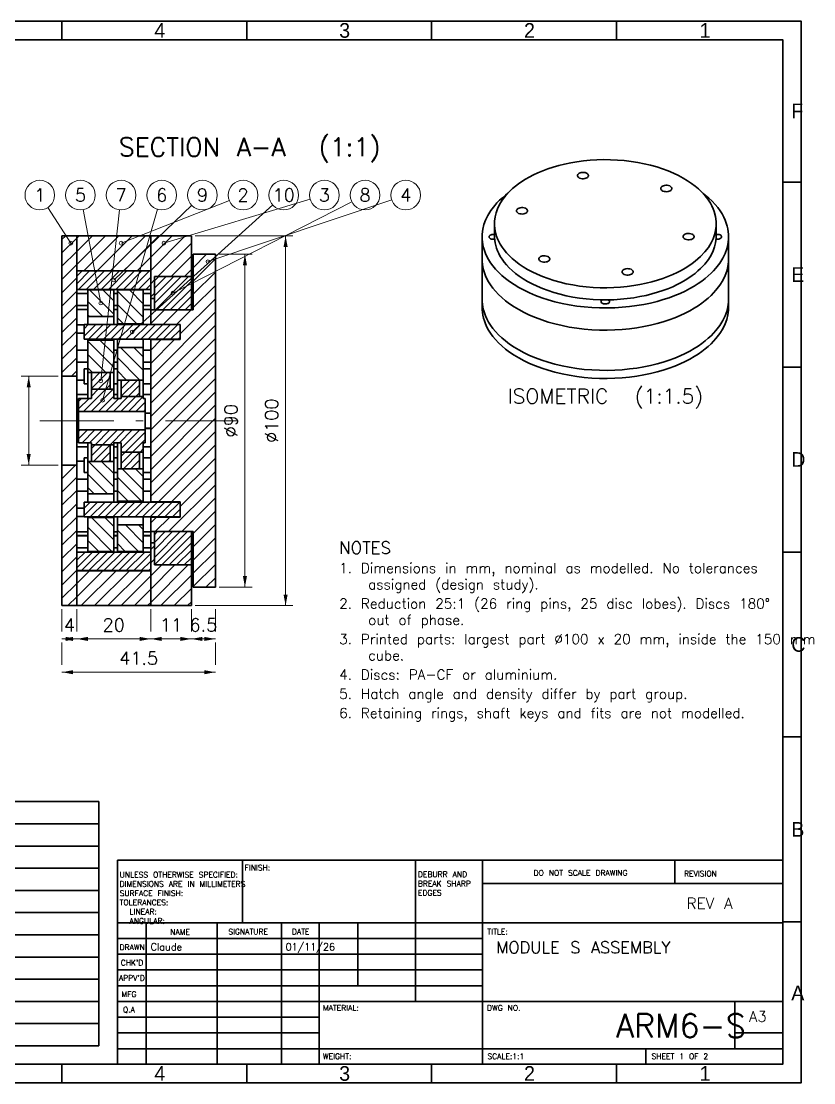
# Model space of a CAD drawing. Header units: millimetres. Extents: x 15 to 418, y 5 to 292.
# Drawn here: x 204 to 418.4, y 5 to 292 of the extents above; entities that cross this region are included whole.
import ezdxf
from ezdxf.enums import TextEntityAlignment as Align

# ---------------------------------------------------------------- set-up
doc = ezdxf.new("R2010")
doc.units = ezdxf.units.MM
doc.linetypes.add('CENTER', pattern=[34, 20, -6, 2, -6])
for name, color, linetype, lineweight in [('CENTER', 7, 'CENTER', 18), ('DIM', 7, 'Continuous', 18), ('FORMAT', 7, 'Continuous', 30), ('HATCH', 8, 'Continuous', 9), ('NOTES', 7, 'Continuous', 18), ('VISIBLE', 7, 'Continuous', 30)]:
    doc.layers.add(name, color=color, linetype=linetype, lineweight=lineweight)
doc.styles.add('SLDTEXTSTYLE0', font='txt.shx')

msp = doc.modelspace()

# ---------------------------------------------------------------- hatches: boundary and pattern name
at = {"layer": 'HATCH'}
h = msp.add_hatch(dxfattribs=at)
h.set_pattern_fill('ANSI31', scale=0.8)
h.paths.add_polyline_path([(219, 196), (215, 196), (215, 234), (219, 234), (219, 196)])
h = msp.add_hatch(dxfattribs=at)
h.set_pattern_fill('ANSI31', scale=0.8)
h.paths.add_polyline_path([(239, 224.55), (219, 224.55), (219, 234), (239, 234), (239, 224.55)])
h = msp.add_hatch(dxfattribs=at)
h.set_pattern_fill('ANSI31', scale=0.8)
h.paths.add_polyline_path([(240, 217), (239, 217), (239, 234), (250, 234), (250, 223), (240, 223), (240, 217)])
h = msp.add_hatch(dxfattribs=at)
h.set_pattern_fill('ANSI31', scale=0.8)
h.paths.add_polyline_path([(256.5, 139), (250.5, 139), (250.5, 154), (239, 154), (239, 157.95), (247, 157.95), (247, 162.05), (239, 162.05), (239, 205.95), (247, 205.95), (247, 210.05), (239, 210.05), (239, 214), (250.5, 214), (250.5, 229), (256.5, 229), (256.5, 139)])
h = msp.add_hatch(dxfattribs=at)
h.set_pattern_fill('ANSI31', scale=0.45)
h.paths.add_polyline_path([(239, 219.5), (219, 219.5), (219, 224.5), (239, 224.5), (239, 219.5)])
h = msp.add_hatch(dxfattribs=at)
h.set_pattern_fill('ANSI31', scale=0.45)
h.paths.add_polyline_path([(250, 214), (240, 214), (240, 223), (250, 223), (250, 214)])
h = msp.add_hatch(dxfattribs=at)
h.set_pattern_fill('ANSI31', scale=0.8, angle=90)
h.paths.add_polyline_path([(229, 212.2), (222, 212.2), (222, 219.35), (229, 219.35), (229, 212.2)])
h = msp.add_hatch(dxfattribs=at)
h.set_pattern_fill('ANSI31', scale=0.8, angle=90)
h.paths.add_polyline_path([(237, 210.2), (230, 210.2), (230, 219.35), (237, 219.35), (237, 210.2)])
h = msp.add_hatch(dxfattribs=at)
h.set_pattern_fill('ANSI31', scale=0.45)
h.paths.add_polyline_path([(247, 206), (221, 206), (221, 210), (247, 210), (247, 206)])
h = msp.add_hatch(dxfattribs=at)
h.set_pattern_fill('ANSI31', scale=0.8, angle=90)
h.paths.add_polyline_path([(229, 197), (222, 197), (222, 205.8), (229, 205.8), (229, 197)])
h = msp.add_hatch(dxfattribs=at)
h.set_pattern_fill('ANSI31', scale=0.8, angle=90)
h.paths.add_polyline_path([(237, 195), (230, 195), (230, 203.8), (237, 203.8), (237, 195)])
h = msp.add_hatch(dxfattribs=at)
h.set_pattern_fill('ANSI31', scale=0.45)
h.paths.add_polyline_path([(228, 192.5), (223, 192.5), (223, 197), (228, 197), (228, 192.5)])
h = msp.add_hatch(dxfattribs=at)
h.set_pattern_fill('ANSI31', scale=0.45)
h.paths.add_polyline_path([(237.5, 186.5), (219.5, 186.5), (219.5, 190), (223, 190), (223, 192.5), (229, 192.5), (229, 190), (231, 190), (231, 190.5), (237, 190.5), (237, 190), (237.5, 190), (237.5, 186.5)])
h = msp.add_hatch(dxfattribs=at)
h.set_pattern_fill('ANSI31', scale=0.45)
h.paths.add_polyline_path([(236, 190.5), (231, 190.5), (231, 195), (236, 195), (236, 190.5)])
h = msp.add_hatch(dxfattribs=at)
h.set_pattern_fill('ANSI31', scale=0.45)
h.paths.add_polyline_path([(237, 175.5), (231, 175.5), (231, 178), (229, 178), (229, 177.5), (223, 177.5), (223, 178), (219.5, 178), (219.5, 181.5), (237.5, 181.5), (237.5, 178), (237, 178), (237, 175.5)])
h = msp.add_hatch(dxfattribs=at)
h.set_pattern_fill('ANSI31', scale=0.45)
h.paths.add_polyline_path([(228, 173), (223, 173), (223, 177.5), (228, 177.5), (228, 173)])
h = msp.add_hatch(dxfattribs=at)
h.set_pattern_fill('ANSI31', scale=0.45)
h.paths.add_polyline_path([(236, 171), (231, 171), (231, 175.5), (236, 175.5), (236, 171)])
h = msp.add_hatch(dxfattribs=at)
h.set_pattern_fill('ANSI31', scale=0.8, angle=90)
h.paths.add_polyline_path([(229, 164.2), (222, 164.2), (222, 173), (229, 173), (229, 164.2)])
h = msp.add_hatch(dxfattribs=at)
h.set_pattern_fill('ANSI31', scale=0.8)
h.paths.add_polyline_path([(219, 134), (215, 134), (215, 172), (219, 172), (219, 134)])
h = msp.add_hatch(dxfattribs=at)
h.set_pattern_fill('ANSI31', scale=0.8, angle=90)
h.paths.add_polyline_path([(237, 162.2), (230, 162.2), (230, 171), (237, 171), (237, 162.2)])
h = msp.add_hatch(dxfattribs=at)
h.set_pattern_fill('ANSI31', scale=0.45)
h.paths.add_polyline_path([(247, 158), (221, 158), (221, 162), (247, 162), (247, 158)])
h = msp.add_hatch(dxfattribs=at)
h.set_pattern_fill('ANSI31', scale=0.8, angle=90)
h.paths.add_polyline_path([(229, 148.65), (222, 148.65), (222, 157.8), (229, 157.8), (229, 148.65)])
h = msp.add_hatch(dxfattribs=at)
h.set_pattern_fill('ANSI31', scale=0.8, angle=90)
h.paths.add_polyline_path([(237, 148.65), (230, 148.65), (230, 155.8), (237, 155.8), (237, 148.65)])
h = msp.add_hatch(dxfattribs=at)
h.set_pattern_fill('ANSI31', scale=0.45)
h.paths.add_polyline_path([(250, 145), (240, 145), (240, 154), (250, 154), (250, 145)])
h = msp.add_hatch(dxfattribs=at)
h.set_pattern_fill('ANSI31', scale=0.8)
h.paths.add_polyline_path([(250, 134), (239, 134), (239, 151), (240, 151), (240, 145), (250, 145), (250, 134)])
h = msp.add_hatch(dxfattribs=at)
h.set_pattern_fill('ANSI31', scale=0.45)
h.paths.add_polyline_path([(239, 143.5), (219, 143.5), (219, 148.5), (239, 148.5), (239, 143.5)])
h = msp.add_hatch(dxfattribs=at)
h.set_pattern_fill('ANSI31', scale=0.8)
h.paths.add_polyline_path([(239, 134), (219, 134), (219, 143.45), (239, 143.45), (239, 134)])

# ---------------------------------------------------------------- linework, layer by layer
at = {"layer": 'CENTER'}
msp.add_line((209, 184), (262.5, 184), dxfattribs=at)
at = {"layer": 'DIM'}
for p, q in [((211.17, 241.64), (217.4, 232)), ((240.89, 241.16), (226, 189.5)), ((250.11, 242.23), (229, 222)), ((260.28, 243.53), (231, 232)), ((272.03, 242.32), (234, 208)), ((282.17, 243.85), (242.57, 232)), ((293.44, 243.18), (245, 218.5)), ((304.21, 243.72), (254.5, 227)), ((220.74, 241.07), (225.5, 215.78)), ((230.56, 241.02), (225.5, 194.75)), ((251, 234), (277.5, 234)), ((275.5, 134), (275.5, 234)), ((257.5, 229), (266.5, 229)), ((264.5, 139), (264.5, 229)), ((214, 196), (204, 196)), ((206, 172), (206, 196)), ((214, 172), (204, 172)), ((257.5, 139), (266.5, 139)), ((215, 133), (215, 127)), ((219, 133), (219, 127)), ((239, 133), (239, 127)), ((250, 133), (250, 127)), ((251, 134), (277.5, 134)), ((256.5, 133), (256.5, 127)), ((215, 125), (219, 125)), ((215, 124), (215, 118)), ((219, 125), (239, 125)), ((239, 125), (250, 125)), ((250, 125), (256.5, 125)), ((256.5, 124), (256.5, 118)), ((215, 116), (256.5, 116))]:
    msp.add_line(p, q, dxfattribs=at)
for centre, radius in [((209, 245), 4), ((220, 245), 4), ((231, 245), 4), ((242, 245), 4), ((253, 245), 4), ((264, 245), 4), ((275, 245), 4), ((286, 245), 4), ((297, 245), 4), ((308, 245), 4), ((217.4, 232), 0.5), ((231, 232), 0.5), ((242.57, 232), 0.5), ((254.5, 227), 0.5), ((229, 222), 0.5), ((245, 218.5), 0.5), ((225.5, 215.78), 0.5), ((234, 208), 0.5), ((225.5, 194.75), 0.5), ((226, 189.5), 0.5)]:
    msp.add_circle(centre, radius, dxfattribs=at)
for points in [[(275.5, 234), (274.95, 231), (276.05, 231)], [(264.5, 229), (263.95, 226), (265.05, 226)], [(206, 196), (205.45, 193), (206.55, 193)], [(206, 172), (206.55, 175), (205.45, 175)], [(264.5, 139), (265.05, 142), (263.95, 142)], [(275.5, 134), (276.05, 137), (274.95, 137)], [(215, 125), (218, 124.45), (218, 125.55)], [(219, 125), (216, 125.55), (216, 124.45)], [(219, 125), (222, 124.45), (222, 125.55)], [(239, 125), (236, 125.55), (236, 124.45)], [(239, 125), (242, 124.45), (242, 125.55)], [(250, 125), (247, 125.55), (247, 124.45)], [(250, 125), (253, 124.45), (253, 125.55)], [(256.5, 125), (253.5, 125.55), (253.5, 124.45)], [(215, 116), (218, 115.45), (218, 116.55)], [(256.5, 116), (253.5, 116.55), (253.5, 115.45)]]:
    msp.add_solid(points, dxfattribs=at)
at = {"layer": 'FORMAT'}
for p, q in [((215, 287), (215, 292)), ((265, 287), (265, 292)), ((315, 287), (315, 292)), ((365, 287), (365, 292)), ((410, 248.5), (415, 248.5)), ((410, 198.5), (415, 198.5)), ((410, 148.5), (415, 148.5)), ((410, 98.5), (415, 98.5)), ((25, 81), (225, 81)), ((225, 81), (225, 15)), ((25, 75), (225, 75)), ((25, 69), (225, 69)), ((230, 65.2), (410, 65.2)), ((230, 65.2), (230, 10)), ((263.8, 48.2), (263.8, 65.2)), ((310.6, 65.2), (310.6, 27)), ((328.8, 65.2), (328.8, 10)), ((380.8, 58.9), (380.8, 65.2)), ((25, 63), (225, 63)), ((328.8, 58.9), (410, 58.9)), ((25, 57), (225, 57)), ((25, 51), (225, 51)), ((230, 48.2), (410, 48.2)), ((237.8, 48.2), (237.8, 10)), ((257, 48.2), (257, 10)), ((274.4, 48.2), (274.4, 10)), ((284.6, 10), (284.6, 48.2)), ((295, 31.2), (295, 48.2)), ((410, 48.5), (415, 48.5)), ((25, 45), (225, 45)), ((230, 44), (328.8, 44)), ((25, 39), (225, 39)), ((230, 39.8), (328.8, 39.8)), ((230, 35.5), (328.8, 35.5)), ((25, 33), (225, 33)), ((230, 31.2), (328.8, 31.2)), ((25, 27), (225, 27)), ((230, 27), (410, 27)), ((397, 14.2), (397, 27)), ((25, 21), (225, 21)), ((230, 22.7), (284.6, 22.7)), ((230, 18.5), (284.6, 18.5)), ((397, 18.5), (410, 18.5)), ((25, 15), (225, 15)), ((230, 14.2), (410, 14.2)), ((373, 10), (373, 14.2)), ((215, 10), (215, 5)), ((265, 10), (265, 5)), ((315, 10), (315, 5)), ((365, 10), (365, 5))]:
    msp.add_line(p, q, dxfattribs=at)
for points in [[(15, 5), (415, 5), (415, 292), (15, 292)], [(20, 10), (410, 10), (410, 287), (20, 287)]]:
    msp.add_lwpolyline(points, close=True, dxfattribs=at)
at = {"layer": 'VISIBLE'}
for p, q in [((347.88, 252.54), (349.4, 252.98)), ((349.4, 252.98), (350.98, 253.37)), ((350.98, 253.37), (352.63, 253.71)), ((352.63, 253.71), (354.33, 254)), ((354.33, 254), (356.09, 254.24)), ((356.09, 254.24), (357.88, 254.41)), ((357.88, 254.41), (359.71, 254.53)), ((359.71, 254.53), (361.56, 254.58)), ((361.56, 254.58), (363.42, 254.56)), ((363.42, 254.56), (365.29, 254.47)), ((365.29, 254.47), (367.14, 254.32)), ((367.14, 254.32), (368.98, 254.1)), ((368.98, 254.1), (370.78, 253.82)), ((370.78, 253.82), (372.55, 253.47)), ((372.55, 253.47), (374.26, 253.06)), ((374.26, 253.06), (375.91, 252.6)), ((375.91, 252.6), (377.5, 252.09)), ((340.39, 249.27), (341.44, 249.87)), ((341.44, 249.87), (342.57, 250.45)), ((342.57, 250.45), (343.78, 251.02)), ((343.78, 251.02), (345.07, 251.56)), ((345.07, 251.56), (346.44, 252.07)), ((346.44, 252.07), (347.88, 252.54)), ((354.46, 250.3), (354.48, 250.42)), ((354.46, 250.3), (354.47, 250.17)), ((354.47, 250.17), (354.52, 250.03)), ((354.47, 250.17), (354.52, 250.03)), ((354.48, 250.42), (354.53, 250.53)), ((354.52, 250.03), (354.62, 249.88)), ((354.53, 250.53), (354.61, 250.65)), ((354.61, 250.65), (354.75, 250.78)), ((354.62, 249.88), (354.8, 249.72)), ((354.75, 250.78), (354.93, 250.9)), ((354.8, 249.72), (355.04, 249.59)), ((354.93, 250.9), (355.18, 251.01)), ((355.18, 251.01), (355.49, 251.09)), ((355.49, 251.09), (355.85, 251.13)), ((355.85, 251.13), (356.22, 251.12)), ((356.22, 251.12), (356.57, 251.06)), ((356.57, 251.06), (356.88, 250.95)), ((356.88, 250.95), (357.13, 250.81)), ((356.99, 249.64), (357.18, 249.76)), ((357.13, 250.81), (357.3, 250.66)), ((357.18, 249.76), (357.31, 249.89)), ((357.3, 250.66), (357.4, 250.51)), ((357.31, 249.89), (357.39, 250.01)), ((357.31, 249.89), (357.39, 250.01)), ((357.39, 250.01), (357.44, 250.12)), ((357.4, 250.51), (357.45, 250.37)), ((357.44, 250.12), (357.46, 250.24)), ((357.45, 250.37), (357.46, 250.24)), ((377.5, 252.09), (379.01, 251.52)), ((379.01, 251.52), (380.45, 250.92)), ((380.45, 250.92), (381.8, 250.27)), ((381.8, 250.27), (383.06, 249.59)), ((336.93, 246.77), (337.69, 247.4)), ((337.69, 247.4), (338.51, 248.03)), ((338.51, 248.03), (339.41, 248.66)), ((339.41, 248.66), (340.39, 249.27)), ((355.04, 249.59), (355.35, 249.48)), ((355.35, 249.48), (355.7, 249.42)), ((355.7, 249.42), (356.08, 249.41)), ((356.08, 249.41), (356.43, 249.45)), ((356.43, 249.45), (356.74, 249.53)), ((356.74, 249.53), (356.99, 249.64)), ((377, 246.82), (377.02, 246.93)), ((377.02, 246.93), (377.07, 247.04)), ((377.07, 247.04), (377.15, 247.16)), ((377.15, 247.16), (377.28, 247.29)), ((377.28, 247.29), (377.47, 247.41)), ((377.47, 247.41), (377.72, 247.52)), ((377.72, 247.52), (378.03, 247.6)), ((378.03, 247.6), (378.38, 247.65)), ((378.38, 247.65), (378.76, 247.64)), ((378.76, 247.64), (379.11, 247.57)), ((379.11, 247.57), (379.42, 247.47)), ((379.42, 247.47), (379.66, 247.33)), ((379.66, 247.33), (379.84, 247.18)), ((379.84, 247.18), (379.94, 247.02)), ((379.94, 247.02), (379.99, 246.88)), ((379.99, 246.88), (380, 246.75)), ((383.06, 249.59), (384.23, 248.89)), ((384.23, 248.89), (385.31, 248.16)), ((385.31, 248.16), (386.3, 247.41)), ((386.3, 247.41), (387.2, 246.66)), ((333.38, 243.59), (334.15, 244.29)), ((334.12, 243.66), (335.07, 244.89)), ((334.15, 244.29), (334.99, 244.99)), ((334.99, 244.99), (335.63, 245.48)), ((335.07, 244.89), (336.25, 246.14)), ((336.25, 246.14), (336.93, 246.77)), ((377, 246.82), (377.01, 246.69)), ((377.01, 246.69), (377.06, 246.54)), ((377.01, 246.69), (377.06, 246.54)), ((377.06, 246.54), (377.16, 246.39)), ((377.16, 246.39), (377.33, 246.24)), ((377.33, 246.24), (377.58, 246.1)), ((377.58, 246.1), (377.89, 245.99)), ((377.89, 245.99), (378.24, 245.93)), ((378.24, 245.93), (378.61, 245.92)), ((378.61, 245.92), (378.97, 245.96)), ((378.97, 245.96), (379.28, 246.04)), ((379.28, 246.04), (379.53, 246.15)), ((379.53, 246.15), (379.71, 246.28)), ((379.71, 246.28), (379.85, 246.4)), ((379.85, 246.4), (379.93, 246.52)), ((379.85, 246.4), (379.93, 246.52)), ((379.93, 246.52), (379.98, 246.63)), ((379.93, 246.52), (379.98, 246.63)), ((379.98, 246.63), (380, 246.75)), ((387.2, 246.66), (388.01, 245.89)), ((388.01, 245.89), (388.73, 245.12)), ((388.45, 245.42), (389, 245.01)), ((388.73, 245.12), (389.37, 244.35)), ((389, 245.01), (390, 244.16)), ((389.37, 244.35), (389.93, 243.58)), ((390, 244.16), (390.9, 243.31)), ((331.03, 240.83), (332.07, 242.19)), ((332.07, 242.19), (332.69, 242.89)), ((332.44, 240.23), (332.84, 241.32)), ((332.69, 242.89), (333.38, 243.59)), ((332.84, 241.32), (333.39, 242.47)), ((333.39, 242.47), (334.12, 243.66)), ((338.03, 241), (338.12, 241.12)), ((338.12, 241.12), (338.25, 241.25)), ((338.25, 241.25), (338.43, 241.37)), ((338.43, 241.37), (338.68, 241.48)), ((338.68, 241.48), (338.99, 241.57)), ((338.99, 241.57), (339.35, 241.61)), ((339.35, 241.61), (339.72, 241.6)), ((339.72, 241.6), (340.08, 241.53)), ((340.08, 241.53), (340.38, 241.43)), ((340.38, 241.43), (340.63, 241.29)), ((340.63, 241.29), (340.8, 241.14)), ((340.8, 241.14), (340.9, 240.98)), ((389.93, 243.58), (390.41, 242.82)), ((390.41, 242.82), (390.82, 242.06)), ((390.82, 242.06), (391.16, 241.32)), ((390.9, 243.31), (391.7, 242.45)), ((391.16, 241.32), (391.44, 240.59)), ((391.7, 242.45), (392.41, 241.6)), ((392.41, 241.6), (393.03, 240.74)), ((329.16, 237.02), (329.6, 238.23)), ((329.6, 238.23), (330.21, 239.51)), ((330.21, 239.51), (331.03, 240.83)), ((332.02, 237.94), (332.17, 239.12)), ((332.17, 239.12), (332.44, 240.23)), ((337.96, 240.78), (337.98, 240.89)), ((337.96, 240.78), (337.97, 240.65)), ((337.97, 240.65), (338.02, 240.5)), ((337.97, 240.65), (338.02, 240.5)), ((337.98, 240.89), (338.03, 241)), ((338.02, 240.5), (338.13, 240.35)), ((338.13, 240.35), (338.3, 240.2)), ((338.3, 240.2), (338.54, 240.06)), ((338.54, 240.06), (338.85, 239.95)), ((338.85, 239.95), (339.2, 239.89)), ((339.2, 239.89), (339.58, 239.88)), ((339.58, 239.88), (339.93, 239.92)), ((339.93, 239.92), (340.24, 240)), ((340.24, 240), (340.49, 240.11)), ((340.49, 240.11), (340.68, 240.24)), ((340.68, 240.24), (340.81, 240.36)), ((340.81, 240.36), (340.89, 240.48)), ((340.81, 240.36), (340.89, 240.48)), ((340.89, 240.48), (340.94, 240.59)), ((340.9, 240.98), (340.95, 240.84)), ((340.94, 240.59), (340.96, 240.71)), ((340.95, 240.84), (340.96, 240.71)), ((391.44, 240.59), (391.81, 239.18)), ((391.81, 239.18), (391.98, 237.84)), ((393.03, 240.74), (393.57, 239.9)), ((393.57, 239.9), (394.02, 239.06)), ((394.02, 239.06), (394.4, 238.24)), ((394.4, 238.24), (394.71, 237.43)), ((328.69, 234.47), (328.86, 235.79)), ((328.86, 235.79), (329.16, 237.02)), ((332.02, 236.67), (332.02, 237.94)), ((332.02, 233.4), (332.02, 236.67)), ((332.02, 236.67), (332.19, 235.33)), ((391.56, 234.29), (391.83, 235.39)), ((391.83, 235.39), (391.98, 236.58)), ((391.98, 234.58), (391.98, 237.84)), ((391.98, 236.58), (391.98, 237.84)), ((394.71, 237.43), (394.95, 236.63)), ((394.95, 236.63), (395.13, 235.86)), ((395.13, 235.86), (395.31, 234.37)), ((215, 234), (250, 234)), ((215, 234), (215, 134)), ((219, 234), (219, 148.5)), ((239, 234), (239, 210)), ((250, 234), (250, 214)), ((328.69, 233.07), (328.69, 234.47)), ((328.69, 214.02), (328.69, 233.07)), ((328.69, 233.07), (328.87, 231.58)), ((330.54, 233.74), (330.55, 233.83)), ((330.54, 233.74), (330.54, 233.65)), ((330.54, 233.65), (330.58, 233.54)), ((330.54, 233.65), (330.58, 233.54)), ((330.55, 233.83), (330.59, 233.92)), ((330.58, 233.54), (330.66, 233.42)), ((330.59, 233.92), (330.65, 234.01)), ((330.65, 234.01), (330.75, 234.1)), ((330.66, 233.42), (330.79, 233.31)), ((330.75, 234.1), (330.89, 234.19)), ((330.79, 233.31), (330.97, 233.2)), ((330.89, 234.19), (331.08, 234.28)), ((330.97, 233.2), (331.21, 233.12)), ((331.08, 234.28), (331.32, 234.34)), ((331.21, 233.12), (331.48, 233.07)), ((331.32, 234.34), (331.58, 234.37)), ((331.48, 233.07), (331.76, 233.07)), ((331.58, 234.37), (331.86, 234.36)), ((331.76, 233.07), (332.02, 233.1)), ((331.86, 234.36), (332.02, 234.34)), ((332.02, 233.4), (332.19, 232.06)), ((332.02, 233.1), (332.05, 233.1)), ((332.19, 235.33), (332.56, 233.92)), ((332.56, 233.92), (332.84, 233.19)), ((332.84, 233.19), (333.18, 232.45)), ((383.04, 233.8), (383.06, 233.92)), ((383.04, 233.8), (383.05, 233.67)), ((383.05, 233.67), (383.1, 233.53)), ((383.05, 233.67), (383.1, 233.53)), ((383.06, 233.92), (383.11, 234.03)), ((383.1, 233.53), (383.2, 233.38)), ((383.11, 234.03), (383.19, 234.15)), ((383.19, 234.15), (383.32, 234.28)), ((383.2, 233.38), (383.37, 233.22)), ((383.32, 234.28), (383.51, 234.4)), ((383.37, 233.22), (383.62, 233.09)), ((383.51, 234.4), (383.76, 234.51)), ((383.62, 233.09), (383.92, 232.98)), ((383.76, 234.51), (384.07, 234.59)), ((383.92, 232.98), (384.28, 232.92)), ((384.07, 234.59), (384.42, 234.63)), ((384.28, 232.92), (384.65, 232.91)), ((384.42, 234.63), (384.8, 234.62)), ((384.65, 232.91), (385.01, 232.95)), ((384.8, 234.62), (385.15, 234.56)), ((385.01, 232.95), (385.32, 233.03)), ((385.15, 234.56), (385.46, 234.45)), ((385.32, 233.03), (385.57, 233.14)), ((385.46, 234.45), (385.7, 234.32)), ((385.57, 233.14), (385.75, 233.26)), ((385.7, 234.32), (385.87, 234.16)), ((385.75, 233.26), (385.88, 233.39)), ((385.87, 234.16), (385.98, 234.01)), ((385.88, 233.39), (385.97, 233.51)), ((385.88, 233.39), (385.97, 233.51)), ((385.97, 233.51), (386.02, 233.62)), ((385.98, 234.01), (386.03, 233.87)), ((386.02, 233.62), (386.04, 233.74)), ((386.03, 233.87), (386.04, 233.74)), ((390.61, 232.05), (391.16, 233.19)), ((391.16, 233.19), (391.56, 234.29)), ((391.83, 232.13), (391.98, 233.31)), ((391.95, 233.11), (392.14, 233.07)), ((391.98, 233.31), (391.98, 234.58)), ((391.98, 234.34), (392.24, 234.37)), ((392.14, 233.07), (392.42, 233.07)), ((392.24, 234.37), (392.52, 234.36)), ((392.42, 233.07), (392.68, 233.1)), ((392.52, 234.36), (392.79, 234.32)), ((392.68, 233.1), (392.92, 233.16)), ((392.79, 234.32), (393.03, 234.23)), ((392.92, 233.16), (393.11, 233.24)), ((393.03, 234.23), (393.21, 234.13)), ((393.11, 233.24), (393.25, 233.34)), ((393.21, 234.13), (393.34, 234.02)), ((393.25, 233.34), (393.35, 233.43)), ((393.25, 233.34), (393.35, 233.43)), ((393.34, 234.02), (393.42, 233.9)), ((393.35, 233.43), (393.41, 233.52)), ((393.35, 233.43), (393.41, 233.52)), ((393.41, 233.52), (393.45, 233.61)), ((393.42, 233.9), (393.46, 233.79)), ((393.45, 233.61), (393.46, 233.69)), ((393.46, 233.79), (393.46, 233.69)), ((395.14, 231.65), (395.31, 232.97)), ((395.31, 215.32), (395.31, 234.37)), ((395.31, 232.97), (395.31, 234.37)), ((328.87, 231.58), (329.05, 230.8)), ((329.05, 230.8), (329.29, 230.01)), ((329.29, 230.01), (329.6, 229.2)), ((332.19, 232.06), (332.56, 230.65)), ((332.56, 230.65), (332.84, 229.92)), ((332.84, 229.92), (333.18, 229.18)), ((333.18, 232.45), (333.59, 231.7)), ((333.59, 231.7), (334.07, 230.93)), ((334.07, 230.93), (334.63, 230.16)), ((334.63, 230.16), (335.27, 229.39)), ((387.75, 228.37), (388.93, 229.63)), ((388.93, 229.63), (389.88, 230.86)), ((389.88, 230.86), (390.61, 232.05)), ((390.61, 228.78), (391.16, 229.93)), ((391.16, 229.93), (391.56, 231.02)), ((391.56, 231.02), (391.83, 232.13)), ((394.4, 229.2), (394.84, 230.42)), ((394.84, 230.42), (395.14, 231.65)), ((250.5, 229), (256.5, 229)), ((250.5, 229), (250.5, 214)), ((256.5, 229), (256.5, 139)), ((328.69, 227.08), (328.87, 225.59)), ((329.6, 229.2), (329.98, 228.38)), ((329.98, 228.38), (330.43, 227.54)), ((330.43, 227.54), (330.97, 226.69)), ((333.18, 229.18), (333.59, 228.43)), ((333.59, 228.43), (334.07, 227.67)), ((334.07, 227.67), (334.63, 226.9)), ((334.63, 226.9), (335.27, 226.13)), ((335.27, 229.39), (335.99, 228.62)), ((335.99, 228.62), (336.8, 227.86)), ((336.8, 227.86), (337.7, 227.1)), ((337.7, 227.1), (338.69, 226.35)), ((344, 227.76), (344.02, 227.88)), ((344, 227.76), (344.01, 227.63)), ((344.01, 227.63), (344.06, 227.49)), ((344.01, 227.63), (344.06, 227.49)), ((344.02, 227.88), (344.07, 227.99)), ((344.06, 227.49), (344.16, 227.34)), ((344.07, 227.99), (344.15, 228.11)), ((344.15, 228.11), (344.29, 228.24)), ((344.16, 227.34), (344.34, 227.19)), ((344.29, 228.24), (344.47, 228.36)), ((344.34, 227.19), (344.58, 227.05)), ((344.47, 228.36), (344.72, 228.47)), ((344.58, 227.05), (344.89, 226.94)), ((344.72, 228.47), (345.03, 228.55)), ((344.89, 226.94), (345.24, 226.88)), ((345.03, 228.55), (345.39, 228.59)), ((345.24, 226.88), (345.62, 226.87)), ((345.39, 228.59), (345.76, 228.58)), ((345.62, 226.87), (345.97, 226.91)), ((345.76, 228.58), (346.11, 228.52)), ((345.97, 226.91), (346.28, 226.99)), ((346.11, 228.52), (346.42, 228.41)), ((346.28, 226.99), (346.53, 227.1)), ((346.42, 228.41), (346.67, 228.28)), ((346.53, 227.1), (346.72, 227.22)), ((346.67, 228.28), (346.84, 228.12)), ((346.72, 227.22), (346.85, 227.35)), ((346.84, 228.12), (346.94, 227.97)), ((346.85, 227.35), (346.93, 227.47)), ((346.85, 227.35), (346.93, 227.47)), ((346.93, 227.47), (346.98, 227.58)), ((346.94, 227.97), (346.99, 227.83)), ((346.98, 227.58), (347, 227.7)), ((346.99, 227.83), (347, 227.7)), ((385.49, 226.48), (386.31, 227.11)), ((386.31, 227.11), (387.07, 227.74)), ((387.07, 227.74), (387.75, 228.37)), ((388.93, 226.36), (389.88, 227.59)), ((389.88, 227.59), (390.61, 228.78)), ((392.97, 226.61), (393.79, 227.93)), ((393.79, 227.93), (394.4, 229.2)), ((395.14, 225.66), (395.31, 226.98)), ((395.31, 226.98), (395.31, 228.38)), ((219, 224.55), (239, 224.55)), ((219, 224.5), (239, 224.5)), ((328.87, 225.59), (329.05, 224.81)), ((329.05, 224.81), (329.29, 224.02)), ((329.29, 224.02), (329.6, 223.21)), ((330.97, 226.69), (331.59, 225.84)), ((331.59, 225.84), (332.3, 224.98)), ((332.3, 224.98), (333.1, 224.13)), ((333.1, 224.13), (334, 223.27)), ((335.27, 226.13), (335.99, 225.36)), ((335.99, 225.36), (336.8, 224.59)), ((336.8, 224.59), (337.7, 223.83)), ((338.69, 226.35), (339.77, 225.62)), ((339.77, 225.62), (340.94, 224.92)), ((340.94, 224.92), (342.2, 224.24)), ((342.2, 224.24), (343.55, 223.6)), ((366.54, 224.28), (366.56, 224.39)), ((366.54, 224.28), (366.55, 224.15)), ((366.55, 224.15), (366.6, 224)), ((366.55, 224.15), (366.6, 224)), ((366.56, 224.39), (366.61, 224.5)), ((366.6, 224), (366.7, 223.85)), ((366.61, 224.5), (366.69, 224.63)), ((366.69, 224.63), (366.82, 224.75)), ((366.82, 224.75), (367.01, 224.88)), ((367.01, 224.88), (367.26, 224.99)), ((367.26, 224.99), (367.57, 225.07)), ((367.57, 225.07), (367.92, 225.11)), ((367.92, 225.11), (368.3, 225.1)), ((368.3, 225.1), (368.65, 225.03)), ((368.65, 225.03), (368.96, 224.93)), ((368.96, 224.93), (369.2, 224.79)), ((369.2, 224.79), (369.38, 224.64)), ((369.25, 223.74), (369.39, 223.86)), ((369.38, 224.64), (369.48, 224.49)), ((369.39, 223.86), (369.47, 223.98)), ((369.39, 223.86), (369.47, 223.98)), ((369.47, 223.98), (369.52, 224.1)), ((369.48, 224.49), (369.53, 224.34)), ((369.52, 224.1), (369.54, 224.21)), ((369.53, 224.34), (369.54, 224.21)), ((380.22, 223.5), (381.43, 224.06)), ((381.43, 224.06), (382.56, 224.64)), ((382.56, 224.64), (383.61, 225.24)), ((383.61, 225.24), (384.59, 225.86)), ((384.59, 225.86), (385.49, 226.48)), ((386.31, 223.84), (387.07, 224.48)), ((387.07, 224.48), (387.75, 225.11)), ((387.75, 225.11), (388.93, 226.36)), ((390.62, 223.85), (391.31, 224.55)), ((391.31, 224.55), (391.93, 225.24)), ((391.93, 225.24), (392.97, 226.61)), ((394.4, 223.22), (394.84, 224.43)), ((394.84, 224.43), (395.14, 225.66)), ((240, 223), (250, 223)), ((240, 223), (240, 214)), ((329.6, 223.21), (329.98, 222.39)), ((329.98, 222.39), (330.43, 221.55)), ((330.43, 221.55), (330.97, 220.71)), ((334, 223.27), (335, 222.43)), ((335, 222.43), (336.1, 221.6)), ((336.1, 221.6), (337.3, 220.79)), ((337.7, 223.83), (338.69, 223.09)), ((338.69, 223.09), (339.77, 222.36)), ((339.77, 222.36), (340.94, 221.65)), ((340.94, 221.65), (342.2, 220.98)), ((343.55, 223.6), (344.99, 222.99)), ((344.99, 222.99), (346.5, 222.43)), ((346.5, 222.43), (348.09, 221.91)), ((348.09, 221.91), (349.74, 221.45)), ((349.74, 221.45), (351.45, 221.04)), ((351.45, 221.04), (353.22, 220.69)), ((366.7, 223.85), (366.87, 223.7)), ((366.87, 223.7), (367.12, 223.56)), ((367.12, 223.56), (367.43, 223.45)), ((367.43, 223.45), (367.78, 223.39)), ((367.78, 223.39), (368.15, 223.38)), ((368.15, 223.38), (368.51, 223.42)), ((368.51, 223.42), (368.82, 223.5)), ((368.82, 223.5), (369.07, 223.61)), ((369.07, 223.61), (369.25, 223.74)), ((371.37, 220.8), (373.02, 221.15)), ((373.02, 221.15), (374.6, 221.54)), ((374.6, 221.54), (376.12, 221.97)), ((376.12, 221.97), (377.56, 222.45)), ((377.56, 222.45), (378.93, 222.96)), ((378.93, 222.96), (380.22, 223.5)), ((381.43, 220.79), (382.56, 221.38)), ((382.56, 221.38), (383.61, 221.98)), ((383.61, 221.98), (384.59, 222.59)), ((384.59, 222.59), (385.49, 223.22)), ((385.49, 223.22), (386.31, 223.84)), ((386.01, 220.37), (387.1, 221.05)), ((387.1, 221.05), (388.1, 221.75)), ((388.1, 221.75), (389.01, 222.44)), ((389.01, 222.44), (389.85, 223.15)), ((389.85, 223.15), (390.62, 223.85)), ((392.97, 220.62), (393.79, 221.94)), ((393.79, 221.94), (394.4, 223.22)), ((219, 219.5), (239, 219.5)), ((219, 218.4), (222, 218.4)), ((222, 219.5), (222, 210)), ((222, 219.35), (229, 219.35)), ((229, 219.5), (229, 210)), ((229, 218.4), (230, 218.4)), ((230, 219.35), (237, 219.35)), ((230, 219.35), (230, 210)), ((237, 219.35), (237, 210)), ((237, 218.4), (239, 218.4)), ((330.97, 220.71), (331.59, 219.85)), ((331.59, 219.85), (332.3, 218.99)), ((332.3, 218.99), (333.1, 218.14)), ((333.1, 218.14), (334, 217.29)), ((337.3, 220.79), (338.6, 220.01)), ((338.6, 220.01), (340, 219.26)), ((340, 219.26), (341.5, 218.54)), ((341.5, 218.54), (343.1, 217.87)), ((342.2, 220.98), (343.55, 220.33)), ((343.55, 220.33), (344.99, 219.72)), ((344.99, 219.72), (346.5, 219.16)), ((346.5, 219.16), (348.09, 218.65)), ((348.09, 218.65), (349.74, 218.18)), ((348.09, 218.65), (349.74, 218.18)), ((349.74, 218.18), (351.45, 217.78)), ((353.22, 220.69), (355.02, 220.41)), ((355.02, 220.41), (356.86, 220.19)), ((356.86, 220.19), (358.71, 220.04)), ((358.71, 220.04), (360.58, 219.96)), ((360.58, 219.96), (362.44, 219.94)), ((362.44, 219.94), (364.29, 219.99)), ((364.29, 219.99), (366.12, 220.1)), ((366.12, 220.1), (367.91, 220.28)), ((367.91, 220.28), (369.67, 220.51)), ((369.67, 220.51), (371.37, 220.8)), ((373.02, 217.88), (374.6, 218.27)), ((374.6, 218.27), (376.12, 218.71)), ((376.12, 218.71), (377.56, 219.18)), ((377.56, 219.18), (378.93, 219.69)), ((378.93, 219.69), (380.22, 220.23)), ((380.22, 220.23), (381.43, 220.79)), ((380.81, 217.83), (382.24, 218.43)), ((382.24, 218.43), (383.59, 219.05)), ((383.59, 219.05), (384.84, 219.7)), ((384.84, 219.7), (386.01, 220.37)), ((390.62, 217.86), (391.31, 218.56)), ((391.31, 218.56), (391.93, 219.25)), ((391.93, 219.25), (392.97, 220.62)), ((239, 217), (240, 217)), ((328.69, 216.19), (328.87, 214.7)), ((334, 217.29), (335, 216.44)), ((335, 216.44), (336.1, 215.62)), ((336.1, 215.62), (337.3, 214.81)), ((343.1, 217.87), (344.78, 217.24)), ((344.78, 217.24), (346.54, 216.67)), ((346.54, 216.67), (348.38, 216.15)), ((348.38, 216.15), (350.28, 215.7)), ((350.28, 215.7), (352.24, 215.32)), ((351.45, 217.78), (353.22, 217.43)), ((352.24, 215.32), (354.25, 215)), ((353.22, 217.43), (355.02, 217.15)), ((355.02, 217.15), (356.86, 216.93)), ((356.86, 216.93), (358.71, 216.77)), ((358.71, 216.77), (360.58, 216.69)), ((360.58, 216.69), (362.44, 216.67)), ((360.58, 216.69), (362.44, 216.67)), ((360.87, 216.23), (360.88, 216.32)), ((360.87, 216.23), (360.87, 216.13)), ((360.87, 216.13), (360.91, 216.03)), ((360.87, 216.13), (360.91, 216.03)), ((360.88, 216.32), (360.92, 216.4)), ((360.91, 216.03), (360.99, 215.91)), ((360.92, 216.4), (360.98, 216.5)), ((360.98, 216.5), (361.08, 216.59)), ((360.99, 215.91), (361.12, 215.8)), ((361.08, 216.59), (361.22, 216.68)), ((361.12, 215.8), (361.3, 215.69)), ((361.3, 215.69), (361.54, 215.61)), ((361.54, 215.61), (361.81, 215.56)), ((361.81, 215.56), (362.09, 215.56)), ((362.09, 215.56), (362.35, 215.59)), ((362.35, 215.59), (362.59, 215.65)), ((362.44, 216.67), (364.29, 216.72)), ((362.59, 215.65), (362.78, 215.73)), ((362.77, 216.68), (362.88, 216.62)), ((362.78, 215.73), (362.92, 215.82)), ((362.88, 216.62), (363.01, 216.5)), ((362.92, 215.82), (363.02, 215.92)), ((363.01, 216.5), (363.09, 216.39)), ((363.02, 215.92), (363.08, 216.01)), ((363.02, 215.92), (363.08, 216.01)), ((363.08, 216.01), (363.12, 216.09)), ((363.09, 216.39), (363.13, 216.28)), ((363.12, 216.09), (363.13, 216.18)), ((363.13, 216.28), (363.13, 216.18)), ((364.29, 216.72), (366.12, 216.83)), ((366.12, 216.83), (367.91, 217.01)), ((367.91, 217.01), (369.67, 217.25)), ((369.67, 217.25), (371.37, 217.54)), ((370.52, 215.11), (372.41, 215.44)), ((371.37, 217.54), (373.02, 217.88)), ((372.41, 215.44), (374.24, 215.82)), ((374.24, 215.82), (376, 216.25)), ((376, 216.25), (377.68, 216.74)), ((377.68, 216.74), (379.29, 217.26)), ((379.29, 217.26), (380.81, 217.83)), ((387.1, 215.07), (388.1, 215.76)), ((388.1, 215.76), (389.01, 216.46)), ((389.01, 216.46), (389.85, 217.16)), ((389.85, 217.16), (390.62, 217.86)), ((395.14, 214.77), (395.31, 216.09)), ((395.31, 216.09), (395.31, 217.5)), ((395.31, 213.91), (395.31, 215.32)), ((219, 215.15), (222, 215.15)), ((219, 214.07), (222, 214.07)), ((229, 215.15), (230, 215.15)), ((229, 214.07), (230, 214.07)), ((237, 215.15), (239, 215.15)), ((237, 214.07), (239, 214.07)), ((239, 214), (250.5, 214)), ((328.69, 214.02), (328.87, 212.53)), ((328.87, 214.7), (329.05, 213.93)), ((328.87, 212.53), (329.05, 211.75)), ((329.05, 213.93), (329.29, 213.14)), ((329.29, 213.14), (329.6, 212.33)), ((337.3, 214.81), (338.6, 214.02)), ((338.6, 214.02), (340, 213.27)), ((340, 213.27), (341.5, 212.55)), ((341.5, 212.55), (343.1, 211.88)), ((354.25, 215), (356.29, 214.76)), ((356.29, 214.76), (358.35, 214.59)), ((358.35, 214.59), (360.42, 214.5)), ((360.42, 214.5), (362.49, 214.48)), ((362.49, 214.48), (364.54, 214.53)), ((364.54, 214.53), (366.58, 214.66)), ((366.58, 214.66), (368.57, 214.85)), ((368.57, 214.85), (370.52, 215.11)), ((380.81, 211.84), (382.24, 212.44)), ((382.24, 212.44), (383.59, 213.07)), ((383.59, 213.07), (384.84, 213.72)), ((384.84, 213.72), (386.01, 214.38)), ((386.01, 214.38), (387.1, 215.07)), ((394.4, 212.33), (394.84, 213.54)), ((394.84, 213.54), (395.14, 214.77)), ((394.84, 211.37), (395.14, 212.6)), ((395.14, 212.6), (395.31, 213.91)), ((219, 209.94), (221, 209.94)), ((221, 210), (247, 210)), ((221, 210), (221, 206)), ((222, 212.2), (229, 212.2)), ((230, 210.2), (237, 210.2)), ((239, 210.05), (247, 210.05)), ((247, 210.05), (247, 205.95)), ((329.05, 211.75), (329.29, 210.96)), ((329.29, 210.96), (329.6, 210.15)), ((329.6, 212.33), (329.98, 211.5)), ((329.6, 210.15), (329.98, 209.32)), ((329.98, 211.5), (330.43, 210.66)), ((330.43, 210.66), (330.97, 209.82)), ((330.97, 209.82), (331.59, 208.97)), ((343.1, 211.88), (344.78, 211.25)), ((344.78, 211.25), (346.54, 210.68)), ((346.54, 210.68), (348.38, 210.17)), ((346.54, 210.68), (348.38, 210.17)), ((348.38, 210.17), (350.28, 209.71)), ((350.28, 209.71), (352.24, 209.33)), ((372.41, 209.45), (374.24, 209.83)), ((374.24, 209.83), (376, 210.27)), ((376, 210.27), (377.68, 210.75)), ((377.68, 210.75), (379.29, 211.28)), ((379.29, 211.28), (380.81, 211.84)), ((391.93, 208.37), (392.97, 209.73)), ((392.97, 209.73), (393.79, 211.06)), ((393.79, 211.06), (394.4, 212.33)), ((393.79, 208.88), (394.4, 210.15)), ((394.4, 210.15), (394.84, 211.37)), ((219, 207.63), (221, 207.63)), ((329.98, 209.32), (330.43, 208.49)), ((330.43, 208.49), (330.97, 207.64)), ((330.97, 207.64), (331.59, 206.79)), ((331.59, 208.97), (332.3, 208.11)), ((331.59, 206.79), (332.3, 205.93)), ((332.3, 208.11), (333.1, 207.25)), ((333.1, 207.25), (334, 206.4)), ((352.24, 209.33), (354.25, 209.01)), ((354.25, 209.01), (356.29, 208.77)), ((356.29, 208.77), (358.35, 208.6)), ((358.35, 208.6), (360.42, 208.51)), ((360.42, 208.51), (362.49, 208.49)), ((360.42, 208.51), (362.49, 208.49)), ((362.49, 208.49), (364.54, 208.54)), ((364.54, 208.54), (366.58, 208.67)), ((366.58, 208.67), (368.57, 208.86)), ((368.57, 208.86), (370.52, 209.12)), ((370.52, 209.12), (372.41, 209.45)), ((389.85, 206.27), (390.62, 206.97)), ((390.62, 206.97), (391.31, 207.67)), ((391.31, 207.67), (391.93, 208.37)), ((391.93, 206.19), (392.97, 207.56)), ((392.97, 207.56), (393.79, 208.88)), ((221, 206), (247, 206)), ((222, 206), (222, 190)), ((222, 205.8), (229, 205.8)), ((229, 206), (229, 190)), ((230, 206), (230, 190)), ((230, 203.8), (237, 203.8)), ((237, 206), (237, 190)), ((239, 206), (239, 162)), ((239, 205.95), (247, 205.95)), ((332.3, 205.93), (333.1, 205.07)), ((333.1, 205.07), (334, 204.22)), ((334, 206.4), (335, 205.56)), ((334, 204.22), (335, 203.38)), ((335, 205.56), (336.1, 204.73)), ((336.1, 204.73), (337.3, 203.92)), ((337.3, 203.92), (338.6, 203.14)), ((386.01, 203.5), (387.1, 204.18)), ((387.1, 204.18), (388.1, 204.87)), ((388.1, 204.87), (389.01, 205.57)), ((389.01, 205.57), (389.85, 206.27)), ((389.01, 203.39), (389.85, 204.09)), ((389.85, 204.09), (390.62, 204.8)), ((390.62, 204.8), (391.31, 205.5)), ((391.31, 205.5), (391.93, 206.19)), ((219, 203.09), (222, 203.09)), ((229, 203.09), (230, 203.09)), ((237, 203.09), (239, 203.09)), ((335, 203.38), (336.1, 202.55)), ((336.1, 202.55), (337.3, 201.74)), ((337.3, 201.74), (338.6, 200.96)), ((338.6, 203.14), (340, 202.38)), ((338.6, 200.96), (340, 200.21)), ((340, 202.38), (341.5, 201.67)), ((341.5, 201.67), (343.1, 200.99)), ((343.1, 200.99), (344.78, 200.37)), ((379.29, 200.39), (380.81, 200.95)), ((380.81, 200.95), (382.24, 201.55)), ((382.24, 201.55), (383.59, 202.18)), ((383.59, 202.18), (384.84, 202.83)), ((384.84, 202.83), (386.01, 203.5)), ((384.84, 200.65), (386.01, 201.32)), ((386.01, 201.32), (387.1, 202)), ((387.1, 202), (388.1, 202.69)), ((388.1, 202.69), (389.01, 203.39)), ((219, 199.83), (222, 199.83)), ((229, 199.83), (230, 199.83)), ((237, 199.83), (239, 199.83)), ((340, 200.21), (341.5, 199.49)), ((341.5, 199.49), (343.1, 198.82)), ((343.1, 198.82), (344.78, 198.19)), ((344.78, 200.37), (346.54, 199.79)), ((344.78, 198.19), (346.54, 197.62)), ((346.54, 199.79), (348.38, 199.28)), ((348.38, 199.28), (350.28, 198.83)), ((350.28, 198.83), (352.24, 198.44)), ((352.24, 198.44), (354.25, 198.13)), ((354.25, 198.13), (356.29, 197.88)), ((368.57, 197.98), (370.52, 198.24)), ((370.52, 198.24), (372.41, 198.56)), ((372.41, 198.56), (374.24, 198.94)), ((374.24, 198.94), (376, 199.38)), ((376, 199.38), (377.68, 199.86)), ((377.68, 199.86), (379.29, 200.39)), ((377.68, 197.69), (379.29, 198.21)), ((379.29, 198.21), (380.81, 198.78)), ((380.81, 198.78), (382.24, 199.38)), ((382.24, 199.38), (383.59, 200)), ((383.59, 200), (384.84, 200.65)), ((215, 196), (219, 196)), ((221, 198), (222, 198)), ((221, 198), (221, 194)), ((222, 197), (229, 197)), ((223, 197), (223, 190)), ((228, 197), (228, 192.5)), ((229, 198), (230, 198)), ((237, 198), (239, 198)), ((346.54, 197.62), (348.38, 197.1)), ((348.38, 197.1), (350.28, 196.65)), ((350.28, 196.65), (352.24, 196.27)), ((352.24, 196.27), (354.25, 195.95)), ((354.25, 195.95), (356.29, 195.71)), ((356.29, 197.88), (358.35, 197.72)), ((356.29, 195.71), (358.35, 195.54)), ((358.35, 197.72), (360.42, 197.62)), ((358.35, 195.54), (360.42, 195.44)), ((360.42, 197.62), (362.49, 197.6)), ((360.42, 197.62), (362.49, 197.6)), ((360.42, 195.44), (362.49, 195.42)), ((360.42, 195.44), (362.49, 195.42)), ((362.49, 197.6), (364.54, 197.66)), ((362.49, 195.42), (364.54, 195.48)), ((364.54, 197.66), (366.58, 197.78)), ((364.54, 195.48), (366.58, 195.6)), ((366.58, 197.78), (368.57, 197.98)), ((366.58, 195.6), (368.57, 195.8)), ((368.57, 195.8), (370.52, 196.06)), ((370.52, 196.06), (372.41, 196.38)), ((372.41, 196.38), (374.24, 196.77)), ((374.24, 196.77), (376, 197.2)), ((376, 197.2), (377.68, 197.69)), ((219, 194.98), (221, 194.98)), ((221, 194), (222, 194)), ((223, 192.5), (229, 192.5)), ((229, 194), (230, 194)), ((230, 195), (237, 195)), ((231, 195), (231, 190)), ((236, 195), (236, 190.5)), ((237, 194), (239, 194)), ((219, 191.1), (222, 191.1)), ((219, 191.08), (222, 191.08)), ((219.5, 190), (223, 190)), ((219.5, 190), (219.5, 178)), ((229, 191.1), (230, 191.1)), ((229, 191.08), (230, 191.08)), ((229, 190), (231, 190)), ((231, 190.5), (237, 190.5)), ((237, 191.1), (239, 191.1)), ((237, 191.08), (239, 191.08)), ((237, 190), (237.5, 190)), ((237.5, 190), (237.5, 178)), ((219, 186.08), (219.5, 186.08)), ((219, 186.04), (219.5, 186.04)), ((219.5, 186.5), (237.5, 186.5)), ((237.5, 186.08), (239, 186.08)), ((237.5, 186.04), (239, 186.04)), ((219, 181.96), (219.5, 181.96)), ((219, 181.92), (219.5, 181.92)), ((219.5, 181.5), (237.5, 181.5)), ((237.5, 181.96), (239, 181.96)), ((237.5, 181.92), (239, 181.92)), ((219.5, 178), (223, 178)), ((222, 178), (222, 162)), ((223, 178), (223, 173)), ((229, 178), (231, 178)), ((229, 178), (229, 162)), ((230, 178), (230, 162)), ((231, 178), (231, 171)), ((237, 178), (237.5, 178)), ((237, 178), (237, 162)), ((219, 176.92), (222, 176.92)), ((219, 176.9), (222, 176.9)), ((223, 177.5), (229, 177.5)), ((228, 177.5), (228, 173)), ((229, 176.92), (230, 176.92)), ((229, 176.9), (230, 176.9)), ((231, 175.5), (237, 175.5)), ((236, 175.5), (236, 171)), ((237, 176.92), (239, 176.92)), ((237, 176.9), (239, 176.9)), ((219, 173.03), (221, 173.03)), ((221, 173.99), (222, 173.99)), ((221, 173.99), (221, 170.01)), ((222, 173), (229, 173)), ((229, 173.99), (230, 173.99)), ((237, 173.99), (239, 173.99)), ((215, 172), (219, 172)), ((221, 170.01), (222, 170.01)), ((229, 170.01), (230, 170.01)), ((230, 171), (237, 171)), ((237, 170.01), (239, 170.01)), ((219, 168.17), (222, 168.17)), ((229, 168.17), (230, 168.17)), ((237, 168.17), (239, 168.17)), ((219, 164.91), (222, 164.91)), ((222, 164.2), (229, 164.2)), ((229, 164.91), (230, 164.91)), ((237, 164.91), (239, 164.91)), ((221, 162), (247, 162)), ((221, 162), (221, 158)), ((230, 162.2), (237, 162.2)), ((239, 162.05), (247, 162.05)), ((247, 162.05), (247, 162)), ((247, 162), (247, 157.95)), ((219, 160.37), (221, 160.37)), ((219, 158.06), (221, 158.06)), ((221, 158), (247, 158)), ((222, 158), (222, 148.65)), ((229, 158), (229, 148.65)), ((230, 158), (230, 148.5)), ((237, 158), (237, 148.5)), ((239, 158), (239, 134)), ((239, 157.95), (247, 157.95)), ((222, 157.8), (229, 157.8)), ((230, 155.8), (237, 155.8)), ((219, 153.93), (222, 153.93)), ((219, 152.92), (222, 152.92)), ((219, 152.85), (222, 152.85)), ((229, 153.93), (230, 153.93)), ((229, 152.92), (230, 152.92)), ((229, 152.85), (230, 152.85)), ((237, 153.93), (239, 153.93)), ((237, 152.92), (239, 152.92)), ((237, 152.85), (239, 152.85)), ((239, 154), (250.5, 154)), ((240, 154), (240, 145)), ((250, 154), (250, 134)), ((250.5, 154.05), (250.5, 139)), ((219, 149.6), (222, 149.6)), ((229, 149.6), (230, 149.6)), ((237, 149.6), (239, 149.6)), ((239, 151), (240, 151)), ((219, 148.5), (239, 148.5)), ((219, 148.5), (219, 134)), ((222, 148.65), (229, 148.65)), ((230, 148.65), (237, 148.65)), ((219, 143.5), (239, 143.5)), ((240, 145), (250, 145)), ((219, 143.45), (239, 143.45)), ((250.5, 139), (256.5, 139)), ((215, 134), (250, 134))]:
    msp.add_line(p, q, dxfattribs=at)

# ---------------------------------------------------------------- texts
at = {"layer": 'FORMAT', "style": 'SLDTEXTSTYLE0'}
for s, height, p in [('REV A', 3, (384, 52)), ('01/11/26', 1.9, (275.5, 40.8)), ('MODULE S ASSEMBLY', 3.2, (332.5, 40)), ('Claude', 1.9, (239, 40.8))]:
    msp.add_text(s, height=height, dxfattribs=at).set_placement(p)
at = {"layer": 'FORMAT', "char_height": 3.97, "attachment_point": 1}
for s, insert in [('4', (240, 291.5)), ('3', (290, 291.5)), ('2', (340, 291.5)), ('1', (387.5, 291.5)), ('F', (412.3, 269.75)), ('E', (412.3, 225.5)), ('D', (412.3, 175.5)), ('C', (412.3, 125.5)), ('B', (412.3, 75.5)), ('A', (412.3, 31.25)), ('4', (240, 9.5)), ('3', (290, 9.5)), ('2', (340, 9.5)), ('1', (387.5, 9.5))]:
    msp.add_mtext(s, dxfattribs=dict(at, insert=insert))
at = {"layer": 'FORMAT', "attachment_point": 1, "style": 'SLDTEXTSTYLE0'}
for s, insert, char_height in [('FINISH:', (264.4, 63.9), 1.5), ('UNLESS OTHERWISE SPECIFIED:\\PDIMENSIONS ARE IN MILLIMETERS\\PSURFACE FINISH:\\PTOLERANCES:\\P  LINEAR:\\P  ANGULAR:', (230.6, 62), 1.5), ('DEBURR AND\\PBREAK SHARP\\PEDGES', (311.3, 62.1), 1.5), ('DO NOT SCALE DRAWING', (342.6, 62.5), 1.5), ('REVISION', (383.3, 62.3), 1.5), ('NAME', (244.3, 46.5), 1.5), ('SIGNATURE', (260, 46.6), 1.5), ('DATE', (277.2, 46.6), 1.5), ('TITLE:', (330.1, 46.6), 1.5), ('DRAWN', (230.6, 42.4), 1.5), ("CHK'D", (230.9, 38.2), 1.5), ("APPV'D", (230.4, 34.1), 1.5), ('MFG', (231.1, 29.7), 1.5), ('MATERIAL:', (285.6, 26), 1.5), ('DWG NO.', (330, 26), 1.5), ('Q.A', (231.5, 25.5), 1.5), ('ARM6-S', (364.9, 23.6), 6.35), ('A3', (400.9, 24.4), 2.91), ('WEIGHT:', (285.6, 12.9), 1.5), ('SCALE:1:1', (330.1, 12.9), 1.5), ('SHEET 1 OF 2', (374.5, 12.9), 1.5)]:
    msp.add_mtext(s, dxfattribs=dict(at, insert=insert, char_height=char_height))
at = {"layer": 'NOTES', "style": 'SLDTEXTSTYLE0'}
for s, height, p in [('SECTION A-A  (1:1)', 5, (265.75, 254)), ('ISOMETRIC  (1:1.5)', 4, (362, 187.42)), ('4', 3.5, (217, 126)), ('20', 3.5, (229, 126)), ('11', 3.5, (244.5, 126)), ('6.5', 3.5, (253.25, 126)), ('41.5', 3.5, (235.75, 117))]:
    msp.add_text(s, height=height, dxfattribs=at).set_placement(p, align=Align.BOTTOM_CENTER)
for s, p in [('1', (209, 245)), ('5', (220, 245)), ('7', (231, 245)), ('6', (242, 245)), ('9', (253, 245)), ('2', (264, 245)), ('10', (275, 245)), ('3', (286, 245)), ('8', (297, 245)), ('4', (308, 245))]:
    msp.add_text(s, height=3.5, dxfattribs=at).set_placement(p, align=Align.MIDDLE_CENTER)
for s, p in [('Ø100', (274.5, 184)), ('Ø90', (263.5, 184))]:
    msp.add_text(s, height=3.5, rotation=90, dxfattribs=at).set_placement(p, align=Align.BOTTOM_CENTER)
for s, height, p in [('NOTES', 3.3, (290, 148)), ('1. Dimensions in mm, nominal as modelled. No tolerances', 2.7, (290, 142.8)), ('   assigned (design study).', 2.7, (290, 138.4)), ('2. Reduction 25:1 (26 ring pins, 25 disc lobes). Discs 180°', 2.7, (290, 133.2)), ('   out of phase.', 2.7, (290, 128.8)), ('3. Printed parts: largest part Ø100 x 20 mm, inside the 150 mm', 2.7, (290, 123.6)), ('   cube.', 2.7, (290, 119.2)), ('4. Discs: PA-CF or aluminium.', 2.7, (290, 114)), ('5. Hatch angle and density differ by part group.', 2.7, (290, 108.8)), ('6. Retaining rings, shaft keys and fits are not modelled.', 2.7, (290, 103.6))]:
    msp.add_text(s, height=height, dxfattribs=at).set_placement(p)

doc.saveas('drawing.dxf')
